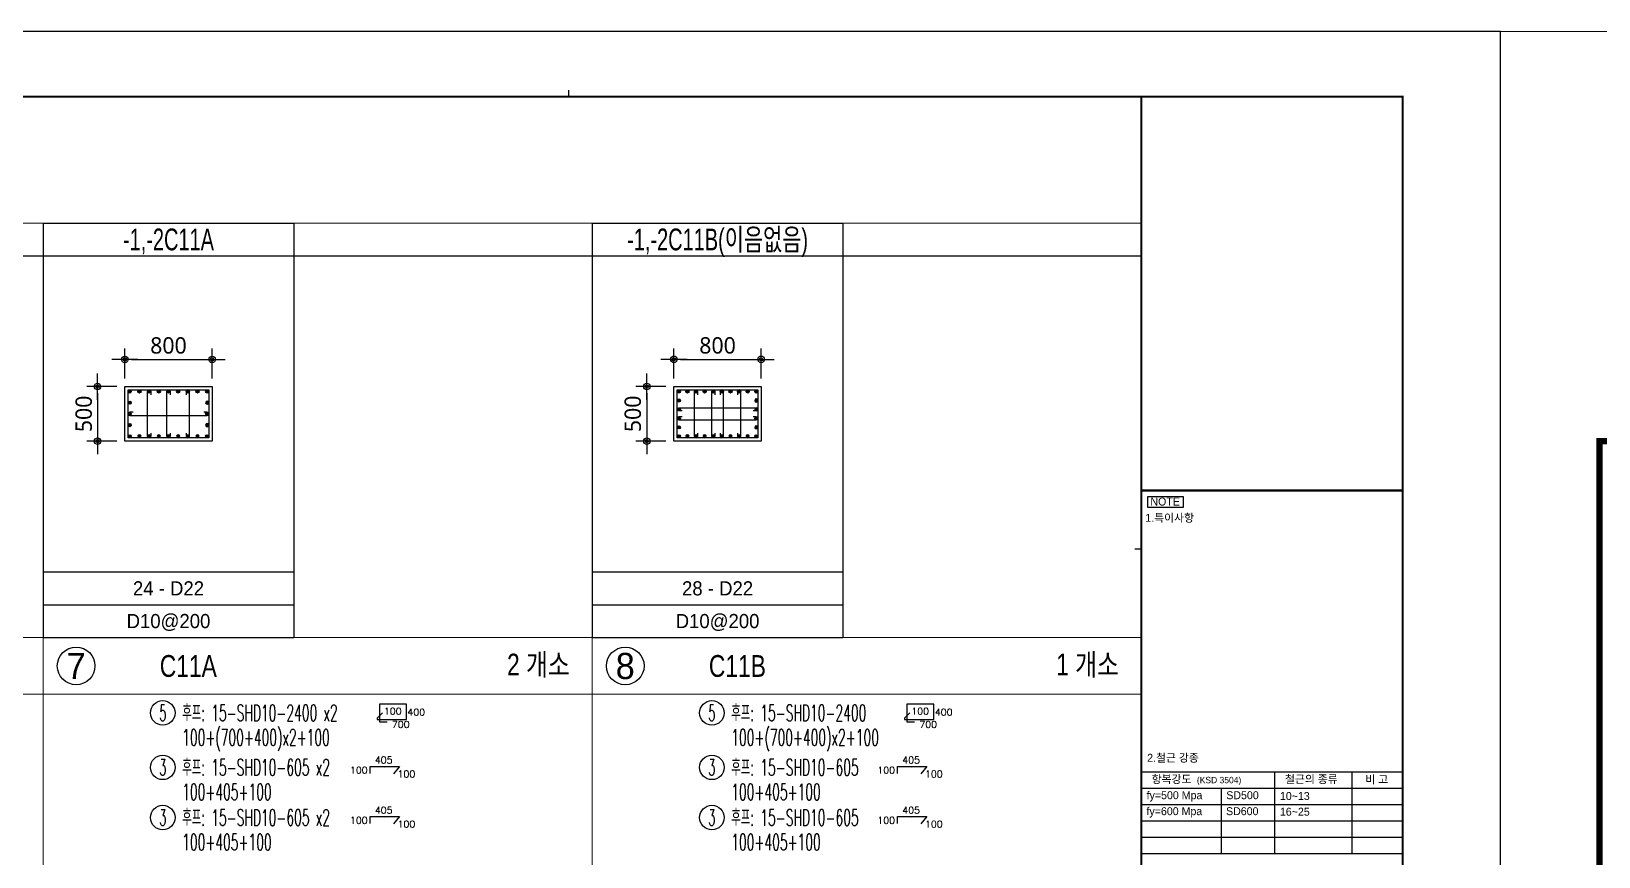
# Model space of a CAD drawing. Header units: millimetres. Extents: x 231380 to 990673, y -319231 to 132826.
# Drawn here: x 544085 to 558463, y -134718 to -127149 of the extents above; entities that cross this region are included whole.
import ezdxf
from ezdxf.enums import TextEntityAlignment as Align

# ---------------------------------------------------------------- set-up
doc = ezdxf.new("R2010")
doc.units = ezdxf.units.MM
doc.header["$LTSCALE"] = 91
doc.layers.get('Defpoints').update_dxf_attribs({"color": 145})
for name, color, linetype in [('AMAC-NO', 5, 'Continuous'), ('BAR', 2, 'Continuous'), ('BAR1', 2, 'Continuous'), ('DIM', 7, 'Continuous'), ('FORM-L', 7, 'Continuous'), ('LEAD7', 7, 'Continuous'), ('LINE', 7, 'Continuous'), ('XDIM', 7, 'Continuous'), ('XTAG', 7, 'Continuous'), ('기둥', 4, 'Continuous')]:
    doc.layers.add(name, color=color, linetype=linetype)
doc.layers.add('TEXT', color=3, linetype='Continuous', lineweight=9)
doc.layers.add('XTITLE', color=22, linetype='Continuous', lineweight=0)
doc.styles.add('XRebar', font='Romans.shx', dxfattribs={"bigfont": 'whgtxt.shx'})
doc.styles.add('XRebar2', font='Romans.shx')
doc.styles.add('XRebarSheet', font='Hmkmrhd_0.ttf')
doc.styles.add('돋음', font='Dotum.ttf')
doc.styles.add('맑은고딕', font='malgun.ttf')
doc.dimstyles.new('DIM_30', dxfattribs={"dimscale": 30, "dimtxt": 3, "dimasz": 1.2, "dimexe": 2, "dimexo": 1.5, "dimgap": 1, "dimtad": 1, "dimdec": 0, "dimdsep": 46, "dimtxsty": '맑은고딕', "dimblk1": 'DIMDOT', "dimblk2": 'DIMDOT', "dimsah": 1, "dimcen": 1, "dimdle": 2, "dimclrd": 7, "dimclre": 7, "dimclrt": 3, "dimadec": 0, "dimazin": 0, "dimtfac": 1, "dimtdec": 0, "dimtix": 1, "dimtmove": 2, "dimatfit": 3, "dimldrblk": 'DIMDOT', "dimfxl": 0, "dimtolj": 1, "dimarcsym": 0})

# ---------------------------------------------------------------- blocks, each defined once
blk = doc.blocks.new('dhs_sheet2e')
at = {"color": 7}
for p, q in [((55508.9, 57331.7), (55508.9, 57531.5)), ((73013.1, 43498.2), (72813.3, 43498.2)), ((73013.1, 36694), (81003.6, 36694)), ((77085.8, 36694), (77085.8, 34197)), ((79453.7, 36694), (79453.7, 34197)), ((73013.1, 36194.6), (81003.6, 36194.6)), ((75452.6, 36194.6), (75452.6, 34197)), ((73013.1, 35695.2), (81003.6, 35695.2)), ((73013.1, 35195.8), (81003.6, 35195.8)), ((73013.1, 34696.4), (81003.6, 34696.4)), ((73013.1, 34197), (81003.6, 34197))]:
    blk.add_line(p, q, dxfattribs=at)
for points in [[(84000, 0), (84000, 59329.4), (0, 59329.4), (0, 0)], [(73208.2, 45108.5), (74292.8, 45108.5), (74292.8, 44775), (73208.2, 44775)]]:
    blk.add_lwpolyline(points, close=True, dxfattribs=at)
at = {"color": 30, "const_width": 64.9}
blk.add_lwpolyline([(81003.6, 57331.7), (2996.4, 57331.7), (2996.4, 1997.6), (81003.6, 1997.6)], close=True, dxfattribs=at)
at = {"color": 30}
for points, const_width in [([(73013.1, 1997.6), (73013.1, 57331.7)], 64.9), ([(73013.1, 45291.6), (81003.6, 45291.6)], 64.9), ([(73013.1, 37482.7), (81003.6, 37482.7)], 1.25)]:
    blk.add_lwpolyline(points, dxfattribs=dict(at, const_width=const_width))
at = {"ltscale": 2, "const_width": 1.25}
for points in [[(73013.1, 36694), (73013.1, 34197)], [(81003.6, 36694), (81003.6, 34197)]]:
    blk.add_lwpolyline(points, dxfattribs=at)
at = {"color": 7, "style": 'XRebarSheet'}
for s, p in [('NOTE', (73292, 44833.7)), ('1.특이사항', (73135.9, 44335.3)), ('2.철근 강종', (73193, 37000.1))]:
    blk.add_text(s, height=242.71, dxfattribs=at).set_placement(p)
at = {"color": 3, "style": 'XRebarSheet'}
for s, height, p in [('항복강도', 242.71, (73329, 36346.4)), ('(KSD 3504)', 194.17, (74714.3, 36344.3)), ('철근의 종류', 242.71, (77406.6, 36345.3)), ('비 고', 242.71, (79864.2, 36338.4))]:
    blk.add_text(s, height=height, dxfattribs=at).set_placement(p)
blk = doc.blocks.new('zdfgarse')
at = {"color": 255, "xscale": 0.25, "yscale": 0.25, "zscale": 0.25}
blk.add_blockref('dhs_sheet2e', (0, 0), dxfattribs=at)
at = {"color": 3, "style": 'XRebarSheet'}
for s, p in [('fy=500 Mpa', (18294, 8964)), ('SD500', (18903, 8964)), ('10~13', (19313, 8958)), ('fy=600 Mpa', (18293, 8842)), ('SD600', (18901, 8842)), ('16~25', (19313, 8838))]:
    blk.add_text(s, height=60.7, dxfattribs=at).set_placement(p)
blk = doc.blocks.new('A$C74EF247C')
at = {"layer": 'LINE', "color": 7, "linetype": 'Continuous'}
for p, q in [((0, 0), (0, -3800)), ((0, 0), (2300, 0)), ((2300, 0), (2300, -3800)), ((0, -300), (2300, -300)), ((0, -3800), (2300, -3800))]:
    blk.add_line(p, q, dxfattribs=at)
at = {"layer": 'LINE', "color": 4, "linetype": 'Continuous'}
for p, q in [((0, -3200), (2300, -3200)), ((0, -3500), (2300, -3500))]:
    blk.add_line(p, q, dxfattribs=at)
blk = doc.blocks.new('DIMDOT')
at = {"layer": 'DIM', "linetype": 'Continuous'}
blk.add_line((-2, 0), (2, 0), dxfattribs=at)
for radius in [0.5, 0.25]:
    blk.add_circle((0, 0), radius, dxfattribs=at)
blk = doc.blocks.new('*D63')
at = {"layer": 'Defpoints', "color": 0, "transparency": 16777216}
for p in [(548630, -133548), (548380, -134048), (548630, -134048)]:
    blk.add_point(p, dxfattribs=at)
at = {"layer": 'DIM', "color": 7, "lineweight": -2, "transparency": 16777216}
for p, q in [((548555, -133548), (548280, -133548)), ((548380, -133608), (548380, -133988)), ((548555, -134048), (548280, -134048))]:
    blk.add_line(p, q, dxfattribs=at)
at = {"layer": 'DIM', "color": 7, "lineweight": -2, "transparency": 16777216, "xscale": 60, "yscale": 60, "zscale": 60}
for p, rotation in [((548380, -133548), 90), ((548380, -134048), 270)]:
    blk.add_blockref('DIMDOT', p, dxfattribs=dict(at, rotation=rotation))
at = {"layer": 'DIM', "color": 3, "transparency": 16777216, "insert": (548253, -133798), "char_height": 150, "attachment_point": 5, "rotation": 90, "style": '맑은고딕'}
blk.add_mtext('\\A1;500', dxfattribs=at)
blk = doc.blocks.new('*D64')
at = {"layer": 'Defpoints', "color": 0, "transparency": 16777216}
for p in [(549430, -133298), (548630, -133548), (549430, -133548)]:
    blk.add_point(p, dxfattribs=at)
at = {"layer": 'DIM', "color": 7, "lineweight": -2, "transparency": 16777216}
for p, q in [((548630, -133473), (548630, -133198)), ((549430, -133473), (549430, -133198)), ((548690, -133298), (549370, -133298))]:
    blk.add_line(p, q, dxfattribs=at)
at = {"layer": 'DIM', "color": 7, "lineweight": -2, "transparency": 16777216, "xscale": 60, "yscale": 60, "zscale": 60, "rotation": 180}
blk.add_blockref('DIMDOT', (548630, -133298), dxfattribs=at)
at = {"layer": 'DIM', "color": 7, "lineweight": -2, "transparency": 16777216, "xscale": 60, "yscale": 60, "zscale": 60}
blk.add_blockref('DIMDOT', (549430, -133298), dxfattribs=at)
at = {"layer": 'DIM', "color": 3, "transparency": 16777216, "insert": (549030, -133171), "char_height": 150, "attachment_point": 5, "style": '맑은고딕'}
blk.add_mtext('\\A1;800', dxfattribs=at)
blk = doc.blocks.new('ST')
at = {"layer": 'BAR'}
blk.add_circle((0, 0), 14.5, dxfattribs=at)
blk = doc.blocks.new('A$C08B0344F')
at = {"layer": 'BAR'}
blk.add_hatch(color=256, dxfattribs=at).paths.add_polyline_path([(14.5, 0, 1), (-14.5, 0, 1)])
at = {"layer": 'BAR', "rotation": 270}
blk.add_blockref('ST', (0, 0), dxfattribs=at)
blk = doc.blocks.new('*D86')
at = {"layer": 'Defpoints', "color": 0, "transparency": 16777216}
for p in [(550930, -138489), (550680, -138989), (550930, -138989)]:
    blk.add_point(p, dxfattribs=at)
at = {"layer": 'DIM', "color": 7, "lineweight": -2, "transparency": 16777216}
for p, q in [((550855, -138489), (550580, -138489)), ((550680, -138549), (550680, -138929)), ((550855, -138989), (550580, -138989))]:
    blk.add_line(p, q, dxfattribs=at)
at = {"layer": 'DIM', "color": 7, "lineweight": -2, "transparency": 16777216, "xscale": 60, "yscale": 60, "zscale": 60}
for p, rotation in [((550680, -138489), 90), ((550680, -138989), 270)]:
    blk.add_blockref('DIMDOT', p, dxfattribs=dict(at, rotation=rotation))
at = {"layer": 'DIM', "color": 3, "transparency": 16777216, "insert": (550553, -138739), "char_height": 150, "attachment_point": 5, "rotation": 90, "style": '맑은고딕'}
blk.add_mtext('\\A1;500', dxfattribs=at)
blk = doc.blocks.new('*D87')
at = {"layer": 'Defpoints', "color": 0, "transparency": 16777216}
for p in [(551730, -138239), (550930, -138489), (551730, -138489)]:
    blk.add_point(p, dxfattribs=at)
at = {"layer": 'DIM', "color": 7, "lineweight": -2, "transparency": 16777216}
for p, q in [((550930, -138414), (550930, -138139)), ((551730, -138414), (551730, -138139)), ((550990, -138239), (551670, -138239))]:
    blk.add_line(p, q, dxfattribs=at)
at = {"layer": 'DIM', "color": 7, "lineweight": -2, "transparency": 16777216, "xscale": 60, "yscale": 60, "zscale": 60, "rotation": 180}
blk.add_blockref('DIMDOT', (550930, -138239), dxfattribs=at)
at = {"layer": 'DIM', "color": 7, "lineweight": -2, "transparency": 16777216, "xscale": 60, "yscale": 60, "zscale": 60}
blk.add_blockref('DIMDOT', (551730, -138239), dxfattribs=at)
at = {"layer": 'DIM', "color": 3, "transparency": 16777216, "insert": (551330, -138112), "char_height": 150, "attachment_point": 5, "style": '맑은고딕'}
blk.add_mtext('\\A1;800', dxfattribs=at)
blk = doc.blocks.new('zsdfhetshts')
blk.add_lwpolyline([(0, 0), (15120, 0), (15120, 21384), (0, 21384)], close=True)
at = {"layer": 'FORM-L', "const_width": 32.6}
blk.add_lwpolyline([(504, 504), (14616, 504), (14616, 19296), (504, 19296)], close=True, dxfattribs=at)
blk = doc.blocks.new('*U1111', base_point=(545178.1788, -133399.3292))
at = {"layer": 'XTAG', "color": 0, "linetype": 'Continuous', "ltscale": 4.34369e-311}
blk.add_circle((545290.6788, -133399.3292), 112.5, dxfattribs=at)
at = {"layer": 'XTAG', "color": 0, "linetype": 'Continuous', "ltscale": 4.34369e-311, "style": 'XRebar', "width": 0.5}
blk.add_text('5', height=150, dxfattribs=at).set_placement((545290.6788, -133399.3292), align=Align.MIDDLE_CENTER)
at = {"layer": 'XTAG', "color": 0, "linetype": 'Continuous', "ltscale": 4.34369e-311, "style": 'XRebar', "width": 0.55}
for s, p in [('후프: 15-SHD10-2400 x2', (545468.8038, -133399.3292)), ('100+(700+400)x2+100', (545468.8038, -133624.3292))]:
    blk.add_text(s, height=150, dxfattribs=at).set_placement(p, align=Align.MIDDLE_LEFT)
blk = doc.blocks.new('*U1112', base_point=(550215.477, -133399.3292))
at = {"layer": 'XTAG', "color": 0, "linetype": 'Continuous', "ltscale": 1.57717e-317}
blk.add_circle((550327.977, -133399.3292), 112.5, dxfattribs=at)
at = {"layer": 'XTAG', "color": 0, "linetype": 'Continuous', "ltscale": 1.57717e-317, "style": 'XRebar', "width": 0.5}
blk.add_text('5', height=150, dxfattribs=at).set_placement((550327.977, -133399.3292), align=Align.MIDDLE_CENTER)
at = {"layer": 'XTAG', "color": 0, "linetype": 'Continuous', "ltscale": 1.57717e-317, "style": 'XRebar', "width": 0.55}
for s, p in [('후프: 15-SHD10-2400', (550506.102, -133399.3292)), ('100+(700+400)x2+100', (550506.102, -133624.3292))]:
    blk.add_text(s, height=150, dxfattribs=at).set_placement(p, align=Align.MIDDLE_LEFT)
blk = doc.blocks.new('*U1125', base_point=(545178.1788, -133899.3292))
at = {"layer": 'XTAG', "color": 0, "linetype": 'Continuous', "ltscale": 4.34369e-311}
blk.add_circle((545290.6788, -133899.3292), 112.5, dxfattribs=at)
at = {"layer": 'XTAG', "color": 0, "linetype": 'Continuous', "ltscale": 4.34369e-311, "style": 'XRebar', "width": 0.5}
blk.add_text('3', height=150, dxfattribs=at).set_placement((545290.6788, -133899.3292), align=Align.MIDDLE_CENTER)
at = {"layer": 'XTAG', "color": 0, "linetype": 'Continuous', "ltscale": 4.34369e-311, "style": 'XRebar', "width": 0.55}
for s, p in [('후프: 15-SHD10-605 x2', (545468.8038, -133899.3292)), ('100+405+100', (545468.8038, -134124.3292))]:
    blk.add_text(s, height=150, dxfattribs=at).set_placement(p, align=Align.MIDDLE_LEFT)
blk = doc.blocks.new('*U1126', base_point=(545178.1788, -134359.3292))
at = {"layer": 'XTAG', "color": 0, "linetype": 'Continuous', "ltscale": 4.34369e-311}
blk.add_circle((545290.6788, -134359.3292), 112.5, dxfattribs=at)
at = {"layer": 'XTAG', "color": 0, "linetype": 'Continuous', "ltscale": 4.34369e-311, "style": 'XRebar', "width": 0.5}
blk.add_text('3', height=150, dxfattribs=at).set_placement((545290.6788, -134359.3292), align=Align.MIDDLE_CENTER)
at = {"layer": 'XTAG', "color": 0, "linetype": 'Continuous', "ltscale": 4.34369e-311, "style": 'XRebar', "width": 0.55}
for s, p in [('후프: 15-SHD10-605 x2', (545468.8038, -134359.3292)), ('100+405+100', (545468.8038, -134584.3292))]:
    blk.add_text(s, height=150, dxfattribs=at).set_placement(p, align=Align.MIDDLE_LEFT)
blk = doc.blocks.new('*U1128', base_point=(550215.477, -134359.3292))
at = {"layer": 'XTAG', "color": 0, "linetype": 'Continuous', "ltscale": 1.57717e-317}
blk.add_circle((550327.977, -134359.3292), 112.5, dxfattribs=at)
at = {"layer": 'XTAG', "color": 0, "linetype": 'Continuous', "ltscale": 1.57717e-317, "style": 'XRebar', "width": 0.5}
blk.add_text('3', height=150, dxfattribs=at).set_placement((550327.977, -134359.3292), align=Align.MIDDLE_CENTER)
at = {"layer": 'XTAG', "color": 0, "linetype": 'Continuous', "ltscale": 1.57717e-317, "style": 'XRebar', "width": 0.55}
for s, p in [('후프: 15-SHD10-605', (550506.102, -134359.3292)), ('100+405+100', (550506.102, -134584.3292))]:
    blk.add_text(s, height=150, dxfattribs=at).set_placement(p, align=Align.MIDDLE_LEFT)
blk = doc.blocks.new('*U1129', base_point=(550215.477, -133899.3292))
at = {"layer": 'XTAG', "color": 0, "linetype": 'Continuous', "ltscale": 1.57717e-317}
blk.add_circle((550327.977, -133899.3292), 112.5, dxfattribs=at)
at = {"layer": 'XTAG', "color": 0, "linetype": 'Continuous', "ltscale": 1.57717e-317, "style": 'XRebar', "width": 0.5}
blk.add_text('3', height=150, dxfattribs=at).set_placement((550327.977, -133899.3292), align=Align.MIDDLE_CENTER)
at = {"layer": 'XTAG', "color": 0, "linetype": 'Continuous', "ltscale": 1.57717e-317, "style": 'XRebar', "width": 0.55}
for s, p in [('후프: 15-SHD10-605', (550506.102, -133899.3292)), ('100+405+100', (550506.102, -134124.3292))]:
    blk.add_text(s, height=150, dxfattribs=at).set_placement(p, align=Align.MIDDLE_LEFT)
blk = doc.blocks.new('-2C11A')
at = {"layer": 'BAR1'}
blk.add_lwpolyline([(780, 1830), (780, 2270), (1520, 2270), (1520, 1830)], close=True, dxfattribs=at)
for points in [[(986.75, 1874.5), (986.75, 1844.5, -1), (957.75, 1844.5), (957.75, 2255.5, -1), (986.75, 2255.5), (986.75, 2225.5)], [(1164.5, 1874.5), (1164.5, 1844.5, -1), (1135.5, 1844.5), (1135.5, 2255.5, -1), (1164.5, 2255.5), (1164.5, 2225.5)], [(1313.25, 1874.5), (1313.25, 1844.5, 1), (1342.25, 1844.5), (1342.25, 2255.5, 1), (1313.25, 2255.5), (1313.25, 2225.5)], [(824.5, 2064.5), (794.5, 2064.5, 1), (794.5, 2035.5), (1505.5, 2035.5, 1), (1505.5, 2064.5), (1475.5, 2064.5)]]:
    blk.add_lwpolyline(points, format="xyb", dxfattribs=at)
at = {"layer": '기둥'}
blk.add_lwpolyline([(750, 1800), (750, 2300), (1550, 2300), (1550, 1800)], close=True, dxfattribs=at)
at = {"layer": 'BAR', "rotation": 90.00000000000031}
for p in [(794.5, 2255.5), (794.5, 2152.75), (883.375, 2255.5), (972.25, 2255.5), (1061.125, 2255.5), (1150, 2255.5), (1238.875, 2255.5), (1327.75, 2255.5), (1416.625, 2255.5), (1505.5, 2255.5), (794.5, 2050), (1505.5, 2050), (794.5, 1947.25), (794.5, 1844.5), (1505.5, 1844.5)]:
    blk.add_blockref('A$C08B0344F', p, dxfattribs=at)
at = {"layer": 'BAR', "xscale": -1}
for p, rotation in [((1505.5, 2152.75), 269.9999999999955), ((1505.5, 1947.25), 269.9999999999955), ((883.375, 1844.5), 89.99999999999544), ((972.25, 1844.5), 89.99999999999544), ((1061.125, 1844.5), 89.99999999999544), ((1150, 1844.5), 89.99999999999544), ((1238.875, 1844.5), 89.99999999999544), ((1327.75, 1844.5), 89.99999999999544), ((1416.625, 1844.5), 89.99999999999544)]:
    blk.add_blockref('A$C08B0344F', p, dxfattribs=dict(at, rotation=rotation))
at = {"layer": 'LINE'}
blk.add_blockref('A$C74EF247C', (0, 3800), dxfattribs=at)
at = {"layer": 'TEXT', "color": 6, "style": '돋음', "width": 0.7}
blk.add_text('-1,-2C11A', height=200, dxfattribs=at).set_placement((1150, 3650), align=Align.MIDDLE_CENTER)
at = {"layer": 'TEXT', "linetype": 'ByBlock', "style": '돋음'}
for s, p in [('24 - D22', (1150, 450)), ('D10@200', (1150, 150))]:
    blk.add_text(s, height=130, dxfattribs=at).set_placement(p, align=Align.MIDDLE_CENTER)
at = {"layer": 'DIM'}
dim = blk.add_linear_dim(base=(1550, 2550), p1=(750, 2300), p2=(1550, 2300), dimstyle='DIM_30', override={"dimscale": 50}, dxfattribs=at)
dim.commit()
dim.dimension.update_dxf_attribs({"geometry": '*D64', "text_midpoint": (1150, 2677.497), "insert": (-547880.091, 135848.065)})
dim = blk.add_linear_dim(base=(500, 1800), p1=(750, 2300), p2=(750, 1800), angle=270, dimstyle='DIM_30', override={"dimscale": 50}, dxfattribs=at)
dim.commit()
dim.dimension.update_dxf_attribs({"geometry": '*D63', "text_midpoint": (372.503, 2050), "insert": (-547880.091, 135848.065)})
blk = doc.blocks.new('-2C11B')
at = {"layer": 'BAR1'}
blk.add_lwpolyline([(780, 1830), (780, 2270), (1520, 2270), (1520, 1830)], close=True, dxfattribs=at)
for points in [[(967, 1874.5), (967, 1844.5, -1), (938, 1844.5), (938, 2255.5, -1), (967, 2255.5), (967, 2225.5)], [(1125, 1874.5), (1125, 1844.5, -1), (1096, 1844.5), (1096, 2255.5, -1), (1125, 2255.5), (1125, 2225.5)], [(1175, 1874.5), (1175, 1844.5, 1), (1204, 1844.5), (1204, 2255.5, 1), (1175, 2255.5), (1175, 2225.5)], [(1333, 1874.5), (1333, 1844.5, 1), (1362, 1844.5), (1362, 2255.5, 1), (1333, 2255.5), (1333, 2225.5)], [(824.5, 2076.6), (794.5, 2076.6, -1), (794.5, 2105.6), (1505.5, 2105.6, -1), (1505.5, 2076.6), (1475.5, 2076.6)], [(824.5, 2023.4), (794.5, 2023.4, 1), (794.5, 1994.4), (1505.5, 1994.4, 1), (1505.5, 2023.4), (1475.5, 2023.4)]]:
    blk.add_lwpolyline(points, format="xyb", dxfattribs=at)
at = {"layer": '기둥'}
blk.add_lwpolyline([(750, 1800), (750, 2300), (1550, 2300), (1550, 1800)], close=True, dxfattribs=at)
at = {"layer": 'BAR', "rotation": 90.00000000000031}
for p in [(794.5, 2255.5), (794.5, 2173.3), (873.5, 2255.5), (952.5, 2255.5), (1031.5, 2255.5), (1110.5, 2255.5), (1189.5, 2255.5), (1268.5, 2255.5), (1347.5, 2255.5), (1426.5, 2255.5), (1505.5, 2255.5), (794.5, 2091.1), (794.5, 2008.9), (1505.5, 2008.9), (794.5, 1926.7), (794.5, 1844.5), (1505.5, 1844.5)]:
    blk.add_blockref('A$C08B0344F', p, dxfattribs=at)
at = {"layer": 'BAR', "xscale": -1}
for p, rotation in [((1505.5, 2173.3), 269.9999999999955), ((1505.5, 2091.1), 269.9999999999955), ((1505.5, 1926.7), 269.9999999999955), ((873.5, 1844.5), 89.99999999999544), ((952.5, 1844.5), 89.99999999999544), ((1031.5, 1844.5), 89.99999999999544), ((1110.5, 1844.5), 89.99999999999544), ((1189.5, 1844.5), 89.99999999999544), ((1268.5, 1844.5), 89.99999999999544), ((1347.5, 1844.5), 89.99999999999544), ((1426.5, 1844.5), 89.99999999999544)]:
    blk.add_blockref('A$C08B0344F', p, dxfattribs=dict(at, rotation=rotation))
at = {"layer": 'LINE'}
blk.add_blockref('A$C74EF247C', (0, 3800), dxfattribs=at)
at = {"layer": 'TEXT', "color": 6, "style": '돋음', "width": 0.7}
blk.add_text('-1,-2C11B(이음없음)', height=200, dxfattribs=at).set_placement((1150, 3650), align=Align.MIDDLE_CENTER)
at = {"layer": 'TEXT', "linetype": 'ByBlock', "style": '돋음'}
for s, p in [('28 - D22', (1150, 450)), ('D10@200', (1150, 150))]:
    blk.add_text(s, height=130, dxfattribs=at).set_placement(p, align=Align.MIDDLE_CENTER)
at = {"layer": 'DIM'}
dim = blk.add_linear_dim(base=(1550, 2550), p1=(750, 2300), p2=(1550, 2300), dimstyle='DIM_30', override={"dimscale": 50}, dxfattribs=at)
dim.commit()
dim.dimension.update_dxf_attribs({"geometry": '*D87', "text_midpoint": (1150, 2677.5), "insert": (-550180.1, 140789.4)})
dim = blk.add_linear_dim(base=(500, 1800), p1=(750, 2300), p2=(750, 1800), angle=270, dimstyle='DIM_30', override={"dimscale": 50}, dxfattribs=at)
dim.commit()
dim.dimension.update_dxf_attribs({"geometry": '*D86', "text_midpoint": (372.5, 2050), "insert": (-550180.1, 140789.4)})

msp = doc.modelspace()

# ---------------------------------------------------------------- linework, layer by layer
at = {"layer": 'AMAC-NO', "color": 2}
for centre in [(544495.8, -132969.1), (549533.1, -132969.1)]:
    msp.add_circle(centre, 172.8, dxfattribs=at)
at = {"layer": 'LEAD7'}
msp.add_line((554267.5, -129210.1), (533262.5, -129210.1), dxfattribs=at)
at = {"layer": 'XDIM', "color": 250, "linetype": 'Continuous', "ltscale": 5e-324}
for p, q in [((547398.7, -133399.3), (547398.7, -133399.3)), ((552237.4, -133399.3), (552237.4, -133399.3)), ((547320.1, -133899.3), (547320.1, -133899.3)), ((552158.8, -133899.3), (552158.8, -133899.3)), ((547320.1, -134359.3), (547320.1, -134359.3)), ((552158.8, -134359.3), (552158.8, -134359.3))]:
    msp.add_line(p, q, dxfattribs=at)
at = {"layer": 'XDIM', "color": 1, "linetype": 'Continuous', "ltscale": 5e-324}
for points in [[(547305.2, -133398.7), (547257.6, -133448.1), (547257.6, -133460.5), (547525.1, -133460.5), (547525.1, -133318.2), (547279.3, -133318.2), (547279.3, -133482.8), (547348.1, -133482.8)], [(552143.9, -133398.7), (552096.2, -133448.1), (552096.2, -133460.5), (552363.8, -133460.5), (552363.8, -133318.2), (552118, -133318.2), (552118, -133482.8), (552186.8, -133482.8)], [(547193.7, -133955.2), (547193.7, -133889.9), (547461.3, -133889.9), (547406, -133957.5)], [(552032.4, -133955.2), (552032.4, -133889.9), (552299.9, -133889.9), (552244.6, -133957.5)], [(547193.7, -134415.2), (547193.7, -134349.9), (547461.3, -134349.9), (547406, -134417.5)], [(552032.4, -134415.2), (552032.4, -134349.9), (552299.9, -134349.9), (552244.6, -134417.5)]]:
    msp.add_lwpolyline(points, dxfattribs=at)
at = {"layer": 'XTITLE', "color": 3, "ltscale": 2}
for p, q in [((533262.5, -128907.3), (554267.5, -128907.3)), ((533262.5, -132707.3), (554267.5, -132707.3)), ((534118.3, -133227.6), (554267.5, -133227.6))]:
    msp.add_line(p, q, dxfattribs=at)
for points in [[(544192.9, -128907.3), (544192.9, -144348.5)], [(549230.2, -128907.3), (549230.2, -144348.5)]]:
    msp.add_lwpolyline(points, dxfattribs=at)

# ---------------------------------------------------------------- block references
at = {"xscale": 1.199999996698919, "yscale": 1.199999996698919, "zscale": 1.199999996698919}
msp.add_blockref('zdfgarse', (532363.6, -144947.8), dxfattribs=at)
at = {"layer": 'DIM'}
for name, p in [('-2C11A', (544192.9, -132707.3)), ('-2C11B', (549230.2, -132707.3))]:
    msp.add_blockref(name, p, dxfattribs=at)
at = {"layer": 'TEXT', "color": 4, "xscale": 1.8, "yscale": 1.8, "zscale": 1.8}
msp.add_blockref('zsdfhetshts', (557563.6, -165640.2), dxfattribs=at)
at = {"layer": 'XTAG', "color": 30, "linetype": 'Continuous', "ltscale": 2.33129e-317}
for name, p in [('*U1111', (545178.2, -133399.3)), ('*U1112', (550215.5, -133399.3)), ('*U1125', (545178.2, -133899.3)), ('*U1129', (550215.5, -133899.3)), ('*U1126', (545178.2, -134359.3)), ('*U1128', (550215.5, -134359.3))]:
    msp.add_blockref(name, p, dxfattribs=at)

# ---------------------------------------------------------------- texts
at = {"layer": 'AMAC-NO', "color": 2, "style": '돋음'}
for s, p in [('7', (544495.8, -132969.1)), ('8', (549533.1, -132969.1))]:
    msp.add_text(s, height=240, dxfattribs=at).set_placement(p, align=Align.MIDDLE_CENTER)
at = {"layer": 'AMAC-NO', "color": 2, "style": '돋음', "width": 0.8}
for s, p in [('2 개소', (548736.8, -132956.4)), ('1 개소', (553774.1, -132956.4)), ('C11A', (545524.8, -132969.1)), ('C11B', (550562.1, -132969.1))]:
    msp.add_text(s, height=200, dxfattribs=at).set_placement(p, align=Align.MIDDLE_CENTER)
at = {"layer": 'XDIM', "color": 3, "linetype": 'Continuous', "ltscale": 5e-324, "style": 'XRebar2'}
for p in [(547319.3, -133434), (552158, -133434)]:
    msp.add_text('100', height=63, dxfattribs=at).set_placement(p, align=Align.BOTTOM_LEFT)
for p in [(547535.1, -133392.9), (552373.8, -133392.9)]:
    msp.add_text('400', height=63, dxfattribs=at).set_placement(p, align=Align.MIDDLE_LEFT)
for s, p in [('700', (547392.8, -133474)), ('700', (552231.5, -133474)), ('100', (547444.8, -133928.1)), ('100', (552283.4, -133928.1)), ('100', (547444.8, -134388.1)), ('100', (552283.4, -134388.1))]:
    msp.add_text(s, height=63, dxfattribs=at).set_placement(p, align=Align.TOP_LEFT)
for p in [(547317.2, -133882.3), (552155.9, -133882.3), (547317.2, -134342.3), (552155.9, -134342.3)]:
    msp.add_text('405', height=63, dxfattribs=at).set_placement(p, align=Align.BOTTOM_CENTER)
for p in [(547169.6, -133924.6), (552008.3, -133924.6), (547169.6, -134384.6), (552008.3, -134384.6)]:
    msp.add_text('100', height=63, dxfattribs=at).set_placement(p, align=Align.MIDDLE_RIGHT)

doc.saveas('drawing.dxf')
